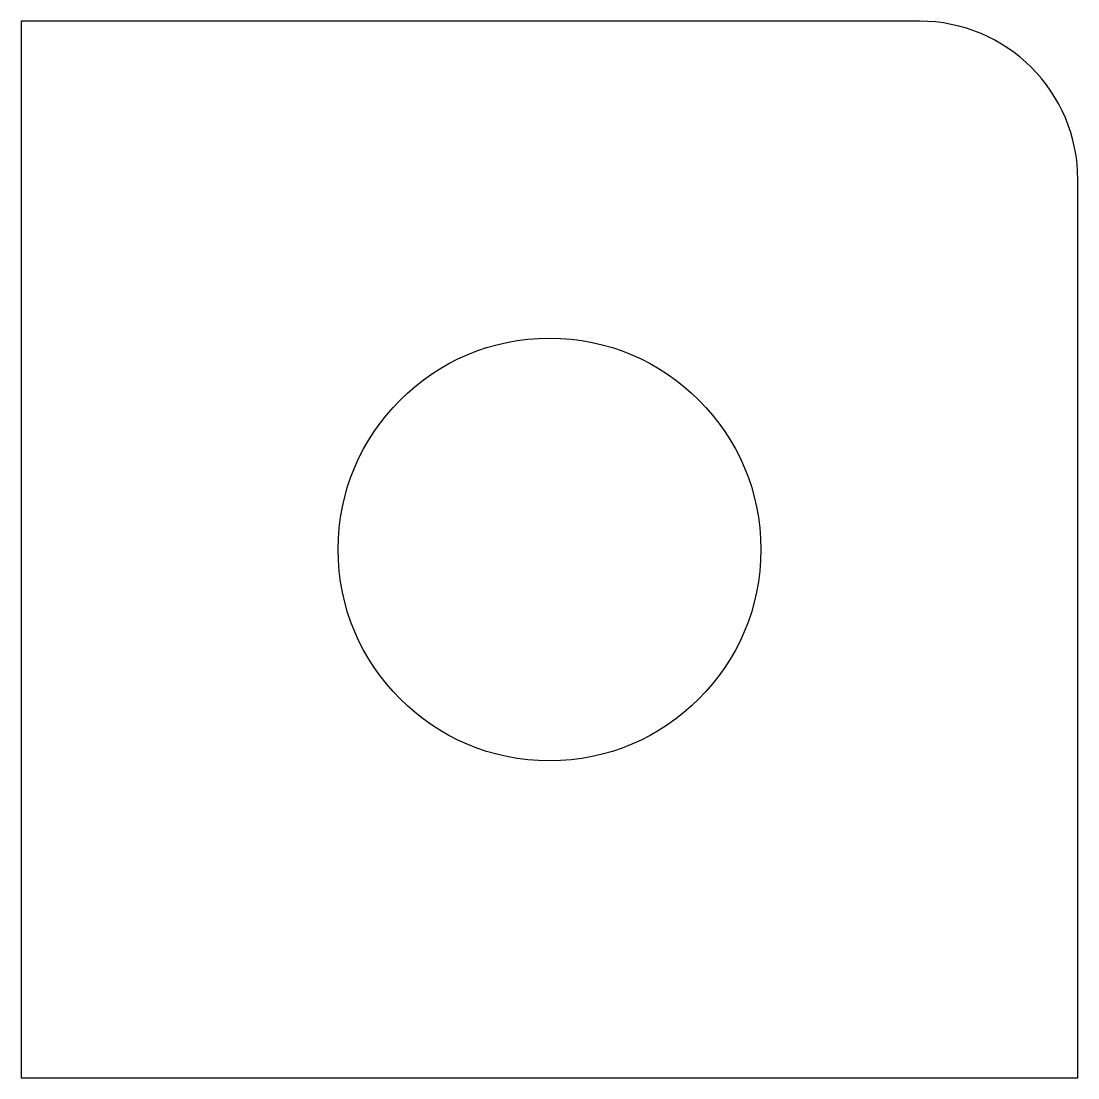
# Model space of a CAD drawing. Header units: millimetres. Extents: x 0 to 20, y 0 to 20.
import ezdxf

# ---------------------------------------------------------------- set-up
doc = ezdxf.new("R2010")
doc.units = ezdxf.units.MM

msp = doc.modelspace()

# ---------------------------------------------------------------- linework, layer by layer
at = {"color": 7}
for p, q in [((17, 20), (0, 20)), ((0, 20), (0, 0)), ((20, 0), (20, 17)), ((0, 0), (20, 0))]:
    msp.add_line(p, q, dxfattribs=at)
msp.add_circle((10, 10), 4, dxfattribs=at)
msp.add_arc((17, 17), 3, 0, 90, dxfattribs=at)

doc.saveas('drawing.dxf')
